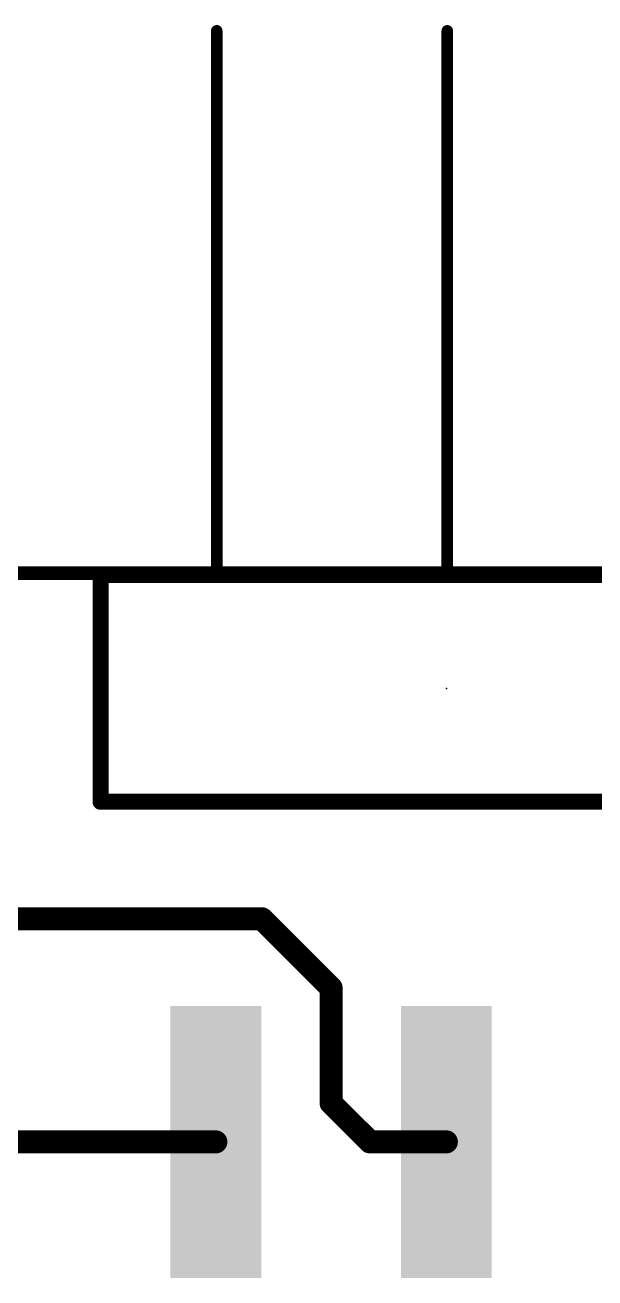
# Model space of a CAD drawing. Extents: x -77 to 25, y 0 to 24.
# Drawn here: x 8.06 to 14.34, y 10.01 to 23.82 of the extents above; entities that cross this region are included whole.
import ezdxf

# ---------------------------------------------------------------- set-up
doc = ezdxf.new("R2010")
doc.units = 0
for name, color, linetype in [('1', 12, 'CONTINUOUS'), ('20', 53, 'CONTINUOUS'), ('23', 53, 'CONTINUOUS'), ('51', 53, 'CONTINUOUS')]:
    doc.layers.add(name, color=color, linetype=linetype)

# ---------------------------------------------------------------- blocks, each defined once
blk = doc.blocks.new('RECT')
blk.add_solid([(-0.5, -0.5), (0.5, -0.5), (-0.5, 0.5), (0.5, 0.5)])

msp = doc.modelspace()

# ---------------------------------------------------------------- linework, layer by layer
at = {"layer": '1', "const_width": 0.254}
for points in [[(3.175, 13.97), (10.668, 13.97)], [(10.668, 13.97), (11.43, 13.208)], [(11.43, 11.938), (11.43, 13.208)], [(11.858, 11.51), (11.43, 11.938)], [(10.16, 11.51), (4.74, 11.51)], [(12.7, 11.51), (11.858, 11.51)]]:
    msp.add_lwpolyline(points, dxfattribs=at)
at = {"layer": '1', "const_width": 0.127}
for points in [[(10.7129, 14.0149, 1), (10.6231, 13.9251)], [(10.668, 13.9065, 1), (10.668, 14.0335)], [(11.4935, 13.208, 1), (11.3665, 13.208)], [(11.3851, 13.1631, 1), (11.4749, 13.2529)], [(11.4749, 11.9829, 1), (11.3851, 11.8931)], [(11.3665, 11.938, 1), (11.4935, 11.938)], [(10.16, 11.4465, 1), (10.16, 11.5735)], [(11.858, 11.5735, 1), (11.858, 11.4465)], [(11.8131, 11.4651, 1), (11.9029, 11.5549)], [(12.7, 11.4465, 1), (12.7, 11.5735)]]:
    msp.add_lwpolyline(points, format="xyb", dxfattribs=at)
at = {"layer": '20', "const_width": 0.1524}
msp.add_lwpolyline([(25.4, 17.78), (0, 17.78)], dxfattribs=at)
at = {"layer": '23'}
msp.add_point((12.7, 16.51), dxfattribs=at)
at = {"layer": '51'}
for points, const_width in [([(10.2018, 23.76, 1), (10.1382, 23.76)], 0.0635), ([(12.7418, 23.76, 1), (12.6783, 23.76)], 0.0635), ([(8.89, 17.8045, 1), (8.89, 17.7156)], 0.0889), ([(8.9345, 17.76, 1), (8.8456, 17.76)], 0.0889), ([(10.17, 17.8045, 1), (10.17, 17.7156)], 0.0889), ([(10.17, 17.7156, 1), (10.17, 17.8045)], 0.0889), ([(12.71, 17.8045, 1), (12.71, 17.7156)], 0.0889), ([(12.71, 17.7156, 1), (12.71, 17.8045)], 0.0889), ([(10.1382, 17.76, 1), (10.2018, 17.76)], 0.0635), ([(12.6783, 17.76, 1), (12.7418, 17.76)], 0.0635), ([(8.89, 15.3045, 1), (8.89, 15.2156)], 0.0889), ([(8.8456, 15.26, 1), (8.9345, 15.26)], 0.0889)]:
    msp.add_lwpolyline(points, format="xyb", dxfattribs=dict(at, const_width=const_width))
for points, const_width in [([(10.17, 17.76), (10.17, 23.76)], 0.127), ([(12.71, 17.76), (12.71, 23.76)], 0.127), ([(8.89, 17.76), (10.17, 17.76)], 0.1778), ([(8.89, 17.76), (8.89, 15.26)], 0.1778), ([(10.17, 17.76), (12.71, 17.76)], 0.1778), ([(12.71, 17.76), (15.25, 17.76)], 0.1778), ([(8.89, 15.26), (16.51, 15.26)], 0.1778)]:
    msp.add_lwpolyline(points, dxfattribs=dict(at, const_width=const_width))

# ---------------------------------------------------------------- block references
at = {"layer": '1', "xscale": 3, "rotation": 270}
for p in [(10.16, 11.51), (12.7, 11.51)]:
    msp.add_blockref('RECT', p, dxfattribs=at)
at = {"layer": '51', "xscale": 0.64, "yscale": 1.8, "rotation": 180}
for p in [(10.16, 11.46), (12.7, 11.46)]:
    msp.add_blockref('RECT', p, dxfattribs=at)

doc.saveas('drawing.dxf')
